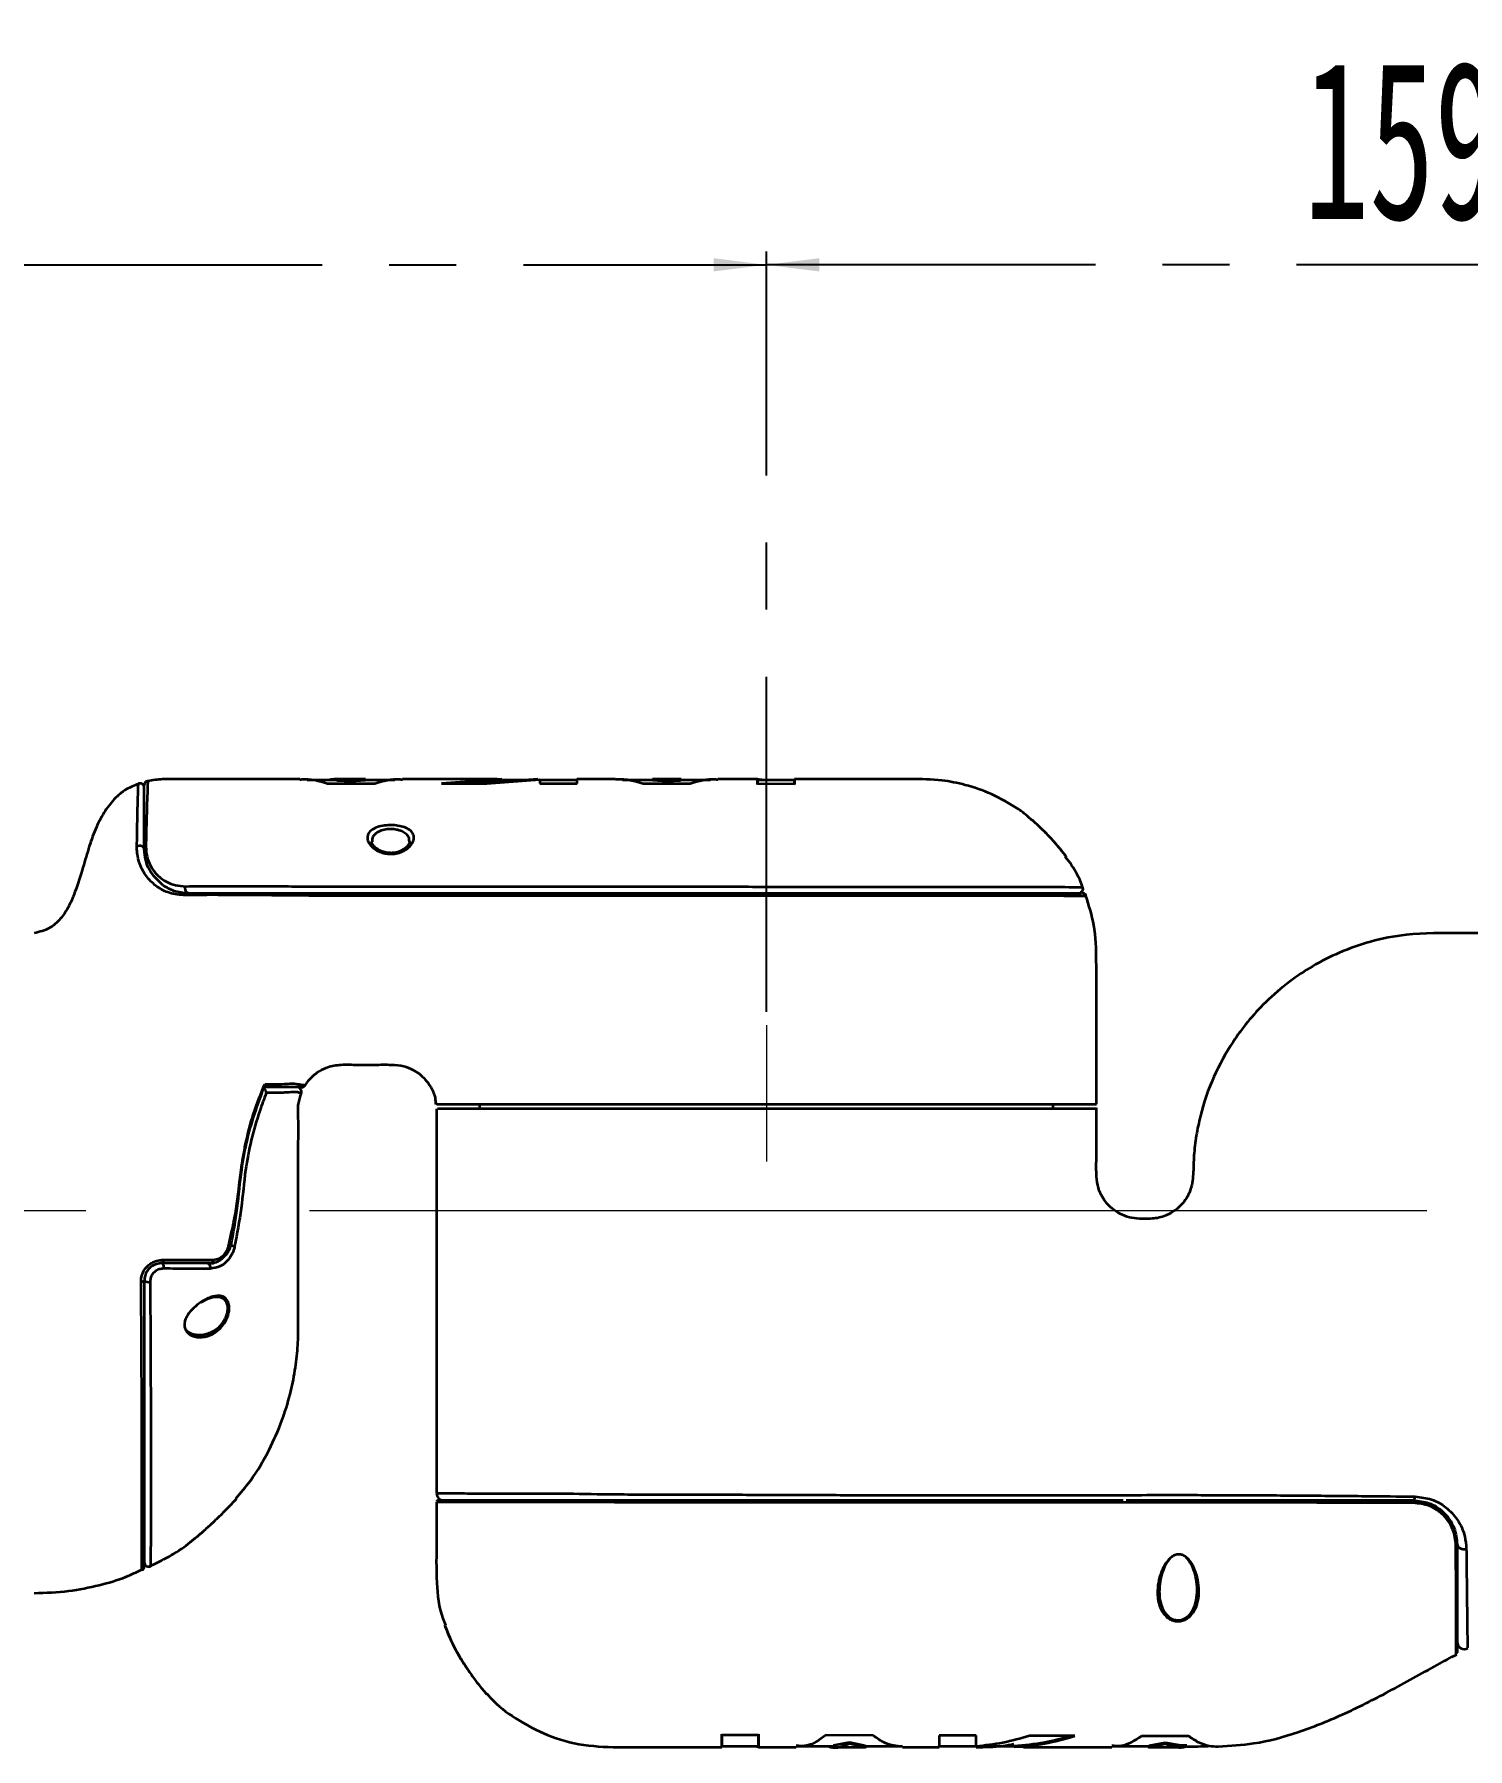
# Model space of a CAD drawing. Header units: millimetres. Extents: x 0 to 420, y -1 to 297.
# Drawn here: x 258.3 to 312.6, y 143.3 to 208.3 of the extents above; entities that cross this region are included whole.
import ezdxf

# ---------------------------------------------------------------- set-up
doc = ezdxf.new("R2010")
doc.units = ezdxf.units.MM
doc.linetypes.add('CENTERX2', pattern=[20.32, 12.7, -2.54, 2.54, -2.54])
doc.layers.add('中心线层', color=7, linetype='CENTERX2')
doc.styles.add('SLDTEXTSTYLE4', font='TXT', dxfattribs={"width": 0.363})
doc.styles.add('SLDTEXTSTYLE5', font='TXT', dxfattribs={"width": 0.605})
doc.dimstyles.new('SLDDIMSTYLE0', dxfattribs={"dimtxt": 6, "dimasz": 2, "dimexe": 0, "dimexo": 0.0625, "dimgap": 1.5, "dimtad": 2, "dimlfac": 3, "dimrnd": 1e-09, "dimzin": 12, "dimdsep": 46, "dimtxsty": 'SLDTEXTSTYLE4', "dimsah": 1, "dimcen": 0.09, "dimadec": 0, "dimazin": 3, "dimtfac": 1, "dimtofl": 0, "dimtmove": 0, "dimatfit": 3, "dimfxl": 0, "dimfrac": 2, "dimtolj": 1, "dimtzin": 12, "dimarcsym": 0})

# ---------------------------------------------------------------- blocks, each defined once
blk = doc.blocks.new('_D_2')
at = {"layer": '中心线层'}
for p, q in [((215.905, 171.404), (215.905, 200.056)), ((286.072, 171.254), (286.072, 200.056)), ((215.905, 199.556), (286.072, 199.556))]:
    blk.add_line(p, q, dxfattribs=at)
for points in [[(215.905, 199.556), (217.905, 199.306), (217.905, 199.806)], [(286.072, 199.556), (284.072, 199.806), (284.072, 199.306)]]:
    blk.add_solid(points, dxfattribs=at)
at = {"layer": '中心线层', "insert": (244.801, 207.29), "char_height": 6, "attachment_point": 1, "style": 'SLDTEXTSTYLE5'}
blk.add_mtext('210.5', dxfattribs=at)
blk = doc.blocks.new('_D_3')
at = {"layer": '中心线层'}
for p, q in [((286.072, 171.254), (286.072, 200.056)), ((339.172, 172.404), (339.172, 200.056)), ((339.172, 199.556), (286.072, 199.556))]:
    blk.add_line(p, q, dxfattribs=at)
for points in [[(286.072, 199.556), (288.072, 199.306), (288.072, 199.806)], [(339.172, 199.556), (337.172, 199.806), (337.172, 199.306)]]:
    blk.add_solid(points, dxfattribs=at)
at = {"layer": '中心线层', "insert": (306.434, 207.29), "char_height": 6, "attachment_point": 1, "style": 'SLDTEXTSTYLE5'}
blk.add_mtext('159.3', dxfattribs=at)
blk = doc.blocks.new('_D_4')
at = {"layer": '中心线层'}
for p, q in [((83.572, 184.565), (83.572, 236.056)), ((339.172, 172.404), (339.172, 236.056)), ((83.572, 235.556), (339.172, 235.556))]:
    blk.add_line(p, q, dxfattribs=at)
for points in [[(83.572, 235.556), (85.572, 235.306), (85.572, 235.806)], [(339.172, 235.556), (337.172, 235.806), (337.172, 235.306)]]:
    blk.add_solid(points, dxfattribs=at)
at = {"layer": '中心线层', "insert": (205.184, 243.29), "char_height": 6, "attachment_point": 1, "style": 'SLDTEXTSTYLE5'}
blk.add_mtext('766.8', dxfattribs=at)
blk = doc.blocks.new('_D_5')
at = {"layer": '中心线层'}
for p, q in [((145.905, 166.571), (145.905, 220.056)), ((145.905, 219.556), (339.172, 219.556)), ((339.172, 172.404), (339.172, 220.056))]:
    blk.add_line(p, q, dxfattribs=at)
for points in [[(145.905, 219.556), (147.905, 219.306), (147.905, 219.806)], [(339.172, 219.556), (337.172, 219.806), (337.172, 219.306)]]:
    blk.add_solid(points, dxfattribs=at)
at = {"layer": '中心线层', "insert": (236.351, 227.29), "char_height": 6, "attachment_point": 1, "style": 'SLDTEXTSTYLE5'}
blk.add_mtext('579.8', dxfattribs=at)

msp = doc.modelspace()

# ---------------------------------------------------------------- linework, layer by layer
at = {"color": 7, "linetype": 'Continuous', "lineweight": 35}
for p, q in [((269.4511, 179.9103), (271.2344, 179.9105)), ((270.88, 180.0708), (269.7947, 180.0708)), ((269.803, 180.0165), (270.3369, 179.9942)), ((270.88, 180.0619), (270.3369, 180.0276)), ((270.3369, 179.9942), (270.8713, 180.028)), ((270.3369, 179.9942), (270.3369, 180.0276)), ((272.0009, 180.0375), (270.8713, 180.0375)), ((271.4124, 180.0302), (270.9371, 180.0302)), ((270.992, 180.0375), (270.992, 180.069)), ((275.8708, 180.0708), (272.2818, 180.0708)), ((276.0546, 180.07), (273.7596, 179.9127)), ((273.7596, 179.9127), (275.4764, 179.9127)), ((274.248, 179.9127), (276.0546, 180.0366)), ((275.4764, 179.9127), (277.4936, 180.0654)), ((275.8708, 180.0609), (276.0546, 180.07)), ((276.0546, 180.0366), (276.0546, 180.07)), ((277.1253, 180.0375), (276.0546, 180.0375)), ((277.416, 180.0662), (276.9078, 180.0375)), ((277.4936, 180.0654), (277.4936, 179.9108)), ((278.897, 180.0375), (277.4936, 180.0375)), ((277.4936, 179.9108), (278.897, 179.9103)), ((280.3505, 180.0711), (278.897, 180.0709)), ((281.7675, 180.0379), (280.6229, 180.0378)), ((281.6953, 180.0297), (281.2201, 180.0298)), ((281.398, 179.9085), (283.1815, 179.9071)), ((281.6405, 180.0379), (281.6405, 180.0694)), ((282.2957, 180.027), (281.7524, 180.0622)), ((281.7675, 180.0278), (282.2957, 179.9936)), ((282.8381, 180.0576), (282.2957, 180.027)), ((282.2957, 179.9936), (282.2957, 180.027)), ((282.2957, 179.9936), (282.8229, 180.0237)), ((283.9584, 180.0382), (282.8229, 180.0381)), ((285.7389, 180.0717), (284.237, 180.0716)), ((287.1305, 180.0382), (285.7079, 180.0383)), ((285.7389, 180.0524), (285.7384, 179.9034)), ((285.7384, 179.8699), (285.7389, 180.0167)), ((285.7384, 179.9034), (287.1314, 179.9014)), ((285.7389, 180.0362), (285.7389, 180.0695)), ((285.7421, 180.0286), (285.7421, 180.062)), ((287.1303, 180.0335), (287.1303, 180.0669)), ((275.205, 167.7542), (275.205, 167.5875)), ((296.9383, 167.5875), (296.9383, 167.7542)), ((265.7903, 162.4042), (265.9281, 162.375)), ((312.1919, 151.0454), (312.1934, 150.5065)), ((274.7451, 146.3615), (274.7966, 146.2838)), ((275.4647, 145.4194), (275.474, 145.4085)), ((285.7716, 143.8544), (284.3786, 143.8546)), ((290.112, 143.849), (288.3286, 143.8511)), ((289.2144, 143.574), (288.6159, 143.4597)), ((289.8136, 143.4497), (289.2144, 143.574)), ((289.2144, 143.574), (289.2144, 143.5403)), ((289.2144, 143.5403), (289.8695, 143.4048)), ((294.0165, 143.8401), (292.6131, 143.8432)), ((297.7505, 143.8253), (296.0336, 143.8305)), ((302.059, 143.8209), (300.2757, 143.8231)), ((300.518, 143.4047), (301.1732, 143.5306)), ((301.1732, 143.5642), (300.575, 143.449)), ((301.7705, 143.4618), (301.1732, 143.5642)), ((301.1732, 143.5642), (301.1732, 143.5306)), ((284.3797, 143.4369), (285.7975, 143.4372)), ((284.3798, 143.4405), (284.3798, 143.4071)), ((285.7679, 143.4485), (285.7679, 143.4151)), ((285.7711, 143.4379), (285.7711, 143.4046)), ((287.2157, 143.4375), (288.616, 143.4376)), ((289.8136, 143.4377), (291.2157, 143.4377)), ((289.8695, 143.4381), (289.8695, 143.4048)), ((291.2285, 143.4042), (292.6131, 143.4042)), ((292.6131, 143.4377), (294.0165, 143.4377)), ((295.4554, 143.4454), (295.4554, 143.412)), ((295.8054, 143.421), (295.4554, 143.412)), ((295.8054, 143.4042), (299.1572, 143.4042)), ((299.1724, 143.4376), (300.575, 143.4376)), ((300.518, 143.438), (300.518, 143.4047)), ((301.5034, 143.4722), (302.0023, 143.472))]:
    msp.add_line(p, q, dxfattribs=at)
at = {"color": 8, "linetype": 'Continuous', "lineweight": 35}
msp.add_line((265.7018, 162.4042), (265.7903, 162.4042), dxfattribs=at)
at = {"color": 7, "linetype": 'Continuous', "lineweight": 35, "flags": 128}
for points in [[(282.8381, 180.0714), (282.4236, 180.0714), (281.7524, 180.0713)], [(262.505, 177.4208), (262.4981, 177.4563), (262.478, 177.4888), (262.4462, 177.5157), (262.4055, 177.5347), (262.3592, 177.5442), (262.3112, 177.5435), (262.2655, 177.5327), (262.2258, 177.5125)], [(264.1717, 175.7542), (264.1419, 175.7602), (264.1143, 175.7777), (264.0908, 175.8055), (264.0731, 175.8417), (264.0625, 175.8835), (264.0598, 175.928), (264.0651, 175.972), (264.0781, 176.0123)], [(273.5716, 167.5875), (273.5716, 167.5113), (273.5718, 164.3417), (273.5721, 161.5118), (273.5724, 159.0216), (273.5729, 156.8711), (273.5734, 155.0603), (273.5738, 153.5892), (273.574, 153.0206)], [(263.23, 161.8665), (263.2269, 161.8399), (263.2223, 161.8151), (263.2162, 161.7928), (263.2089, 161.7737), (263.2006, 161.7582), (263.1914, 161.7468), (263.1817, 161.7399), (263.1717, 161.7375)], [(263.1717, 161.7375), (263.186, 161.7332), (263.1996, 161.7206), (263.2118, 161.7004), (263.2219, 161.6735), (263.2294, 161.6413), (263.234, 161.6055), (263.2354, 161.5679), (263.2335, 161.5305)], [(264.8856, 161.7375), (264.9124, 161.7332), (264.9378, 161.7204), (264.9604, 161.6999), (264.9792, 161.6727), (264.9932, 161.6402), (265.0015, 161.6041), (265.0039, 161.5663), (265.0001, 161.5287)], [(310.6391, 152.8954), (310.6337, 152.8649), (310.6271, 152.8372), (310.6195, 152.8128), (310.611, 152.7922), (310.6018, 152.7758), (310.5921, 152.7639), (310.582, 152.7566), (310.5717, 152.7542)], [(312.2383, 151.0875), (312.2457, 151.0449), (312.2672, 151.0045), (312.3018, 150.9688), (312.3475, 150.9395), (312.4019, 150.9184), (312.4619, 150.9065), (312.5243, 150.9046), (312.5857, 150.9127)], [(285.7711, 143.4038), (287.0462, 143.4041), (287.2049, 143.4041)], [(294.0553, 143.4377), (295.0913, 143.4376), (295.4554, 143.4376)]]:
    msp.add_lwpolyline(points, dxfattribs=at)
at = {"color": 7, "linetype": 'Continuous', "lineweight": 35}
for centre, radius, start, end in [((262.3384, 179.7485), 0.1667, 359.980018, 110.572036), ((262.6717, 179.8401), 0.1667, 104.301461, 180.054398), ((262.6222, 177.415), 0.1173, 118.246368, 177.158396), ((264.1837, 175.6401), 0.1147, 95.991588, 163.774318), ((297.9, 175.9208), 0.1667, 269.998544, 23.320004), ((298.029, 175.5875), 0.1667, 24.902334, 90.00232), ((268.2917, 168.2375), 0.1667, 339.170225, 89.98782), ((268.4597, 168.5708), 0.1667, 269.993906, 323.733638), ((264.9852, 161.8726), 0.1363, 277.818946, 356.423867), ((262.4038, 161.1854), 0.1529, 261.642154, 311.495621), ((262.6581, 161.29), 0.2673, 235.067447, 284.207487), ((273.8408, 153.0208), 0.2667, 181.773876, 270.059594), ((273.6411, 152.6875), 0.0667, 82.77684, 176.589726), ((310.4888, 152.6886), 0.1057, 341.717884, 38.350328), ((312.1883, 151.0961), 0.0508, 274.066777, 350.292974), ((262.3384, 150.253), 0.1667, 301.334794, 0.000016), ((262.6717, 150.4095), 0.1667, 179.959248, 303.161885), ((312.505, 147.3823), 0.2667, 179.999974, 302.171568)]:
    msp.add_arc(centre, radius, start, end, dxfattribs=at)
at = {"color": 8, "linetype": 'Continuous', "lineweight": 35}
for points, knots in [([(262.2258, 177.5125), (262.2309, 177.8488), (262.2412, 178.5313), (262.2625, 179.2738), (262.2782, 179.7469), (262.2841, 179.9419), (262.2827, 179.8969), (262.2826, 179.8927)], [0, 0, 0, 0, 0.2401312, 0.4873049, 0.7266503, 0.9744584, 1, 1, 1, 1]), ([(262.637, 179.966), (262.6373, 179.9732), (262.6381, 179.9954), (262.6276, 179.7069), (262.6073, 179.1676), (262.5897, 178.596), (262.576, 178.0346), (262.5706, 177.7359), (262.5667, 177.5184)], [0, 0, 0, 0, 0.1161726, 0.3574976, 0.5770722, 0.8021451, 0.8559406, 1, 1, 1, 1]), ([(272.546, 177.7076), (272.5462, 177.7503), (272.5465, 177.8465), (272.4597, 177.9743), (272.3142, 178.0818), (272.122, 178.1525), (271.9125, 178.1823), (271.6899, 178.1759), (271.462, 178.1272), (271.2565, 178.0166), (271.1329, 177.8684), (271.1333, 177.7534), (271.1334, 177.704)], [0, 0, 0, 0, 0.0866916, 0.1954946, 0.2929779, 0.3849231, 0.4758998, 0.5498954, 0.6500635, 0.766235, 0.8996691, 1, 1, 1, 1]), ([(264.0781, 176.0123), (264.4673, 176.0166), (265.247, 176.0253), (266.4051, 176.0192), (267.4585, 176.0151), (268.4726, 176.0101), (269.5107, 176.0057), (272.892, 176.0066), (276.7722, 176.0046), (281.1473, 176.0077), (283.6636, 176.0086), (286.1806, 175.9958), (288.6615, 175.9879), (290.7775, 175.9922), (292.5138, 175.9921), (293.8943, 175.9921), (295.2536, 175.9911), (296.4818, 175.9894), (297.4082, 175.9873), (297.9533, 175.9857), (298.0184, 175.9855), (298.0507, 175.9854)], [0, 0, 0, 0, 0.0360928, 0.0723073, 0.0979985, 0.1235541, 0.1485336, 0.1735732, 0.3701403, 0.4313365, 0.4925237, 0.553591, 0.6148582, 0.6761089, 0.7173541, 0.7587523, 0.7999451, 0.8535048, 0.9070405, 0.9539311, 1, 1, 1, 1]), ([(298.1576, 175.6433), (298.1491, 175.6434), (298.1302, 175.6434), (297.7173, 175.6449), (297.0176, 175.647), (296.0201, 175.6492), (294.7665, 175.651), (293.2676, 175.6518), (291.7645, 175.6514), (290.3573, 175.6503), (288.6705, 175.6486), (286.5956, 175.6454), (284.1493, 175.6548), (281.0633, 175.6598), (277.2175, 175.6522), (273.3788, 175.6543), (270.665, 175.6535), (269.0591, 175.6533), (267.9988, 175.6661), (267.1994, 175.6725), (266.4356, 175.6784), (265.6343, 175.6831), (264.7522, 175.6859), (264.3002, 175.6767), (264.0736, 175.6722)], [0, 0, 0, 0, 0.0369383, 0.0813897, 0.1271017, 0.1721212, 0.2183434, 0.2653475, 0.3134692, 0.3454479, 0.3774326, 0.4431788, 0.4989653, 0.5548717, 0.6669729, 0.7778404, 0.8332526, 0.863667, 0.8944311, 0.9098527, 0.9253338, 0.9570498, 0.9784588, 1, 1, 1, 1]), ([(267.0675, 168.5167), (267.1695, 168.5174), (267.4697, 168.5194), (267.8269, 168.525), (268.1909, 168.5511), (268.3859, 168.5079), (268.5915, 168.4841), (268.5812, 168.4848), (268.5767, 168.4851)], [0, 0, 0, 0, 0.0630871, 0.1855378, 0.3102079, 0.5593721, 0.8093822, 1, 1, 1, 1]), ([(268.4445, 168.179), (268.4454, 168.1788), (268.4493, 168.1779), (268.3831, 168.1908), (268.2551, 168.2282), (267.9279, 168.197), (267.5188, 168.1894), (267.1883, 168.1865), (267.1231, 168.186)], [0, 0, 0, 0, 0.07209175, 0.33590413, 0.60021473, 0.77618052, 0.95586279, 1, 1, 1, 1]), ([(262.4064, 150.1399), (262.4064, 150.1332), (262.4063, 150.1133), (262.4071, 150.4293), (262.4084, 151.0564), (262.4101, 151.9814), (262.4115, 153.1737), (262.4118, 154.4302), (262.4107, 155.6452), (262.4076, 157.1281), (262.402, 158.4892), (262.3923, 159.9369), (262.3861, 160.5727), (262.3815, 161.0341)], [0, 0, 0, 0, 0.0555017, 0.1643031, 0.2692584, 0.3771405, 0.4844792, 0.5944392, 0.6669039, 0.7393829, 0.8883081, 0.9189506, 1, 1, 1, 1]), ([(262.7237, 161.0309), (262.7289, 160.424), (262.7394, 159.204), (262.747, 157.2756), (262.7501, 155.6338), (262.7507, 154.306), (262.7503, 153.2221), (262.7491, 152.1345), (262.7473, 151.177), (262.7459, 150.5437), (262.7453, 150.2515), (262.7454, 150.2873), (262.7454, 150.297)], [0, 0, 0, 0, 0.108829, 0.2188131, 0.3618698, 0.4355994, 0.5093123, 0.6195015, 0.732757, 0.8431158, 0.9570455, 1, 1, 1, 1]), ([(273.6202, 153.0206), (273.6125, 153.0206), (273.5915, 153.0207), (273.9326, 153.0197), (274.5807, 153.0181), (275.5494, 153.0164), (276.7973, 153.0135), (278.3097, 153.0175), (279.8441, 152.9858), (281.2402, 152.9768), (282.803, 152.9698), (284.8651, 152.9703), (287.4162, 152.9593), (290.8724, 152.9469), (294.5956, 152.9489), (298.5816, 152.952), (301.6114, 152.9574), (304.278, 152.9511), (306.5323, 152.9354), (308.6421, 152.9158), (310.0111, 152.9018), (310.6391, 152.8954)], [0, 0, 0, 0, 0.0251023, 0.0685572, 0.1132316, 0.1574488, 0.202843, 0.2491848, 0.2970946, 0.324609, 0.3521363, 0.4086284, 0.4672483, 0.525964, 0.643795, 0.7205894, 0.7973512, 0.8497803, 0.902524, 0.9552852, 1, 1, 1, 1]), ([(312.5857, 150.9127), (312.5889, 150.6227), (312.5955, 150.0426), (312.6045, 149.2652), (312.6128, 148.5743), (312.6206, 147.932), (312.6268, 147.4284), (312.6303, 147.151), (312.63, 147.1757), (312.6299, 147.1834)], [0, 0, 0, 0, 0.1338159, 0.2676091, 0.4066567, 0.5456654, 0.7277556, 0.9148072, 1, 1, 1, 1])]:
    msp.add_open_spline(points, degree=3, knots=knots, dxfattribs=at)
at = {"color": 7, "linetype": 'Continuous', "lineweight": 35}
for points, knots in [([(268.3957, 180.0708), (268.3079, 180.0708), (267.9986, 180.0708), (266.9626, 180.0708), (265.8956, 180.071), (264.8898, 180.0712), (264.3918, 180.0726), (263.8155, 180.0661), (263.2068, 180.087), (262.822, 180.0283), (262.633, 179.9994)], [0, 0, 0, 0, 0.0456671, 0.1608759, 0.5389698, 0.6006944, 0.6841282, 0.7979725, 0.9007448, 1, 1, 1, 1]), ([(268.3957, 180.0594), (268.4214, 180.0632), (268.7734, 180.115), (269.1251, 180.0087), (269.4511, 179.9103)], [0, 0, 0, 0, 0.0732434, 1, 1, 1, 1]), ([(269.803, 180.0375), (269.7119, 180.0375), (269.3348, 180.0375), (268.9577, 180.0375), (268.6718, 180.0375)], [0, 0, 0, 0, 0.2417829, 1, 1, 1, 1]), ([(270.3369, 180.0276), (270.1236, 180.0584), (269.8376, 180.0997), (269.552, 180.0501), (269.4794, 180.0375)], [0, 0, 0, 0, 0.7457114, 1, 1, 1, 1]), ([(271.2344, 179.9105), (271.5546, 180.005), (271.9036, 180.108), (272.253, 180.0634), (272.2818, 180.0598)], [0, 0, 0, 0, 0.91769852, 1, 1, 1, 1]), ([(278.897, 179.9103), (278.897, 180.0052), (278.897, 180.1085), (278.897, 180.0636), (278.897, 180.0599)], [0, 0, 0, 0, 0.9191849, 1, 1, 1, 1]), ([(280.3505, 180.061), (280.3765, 180.0643), (280.726, 180.1093), (281.075, 180.005), (281.398, 179.9085)], [0, 0, 0, 0, 0.0744216, 1, 1, 1, 1]), ([(283.1815, 179.9071), (283.5041, 180.0043), (283.8558, 180.1102), (284.2079, 180.0639), (284.237, 180.06)], [0, 0, 0, 0, 0.9173497, 1, 1, 1, 1]), ([(285.9262, 180.0383), (285.869, 180.0443), (285.7765, 180.054), (285.7516, 180.0598), (285.7421, 180.062)], [0, 0, 0, 0, 0.6184239, 1, 1, 1, 1]), ([(295.6174, 178.9361), (295.2829, 179.139), (294.6486, 179.5239), (293.6563, 179.8587), (292.6326, 180.0634), (291.4522, 180.0724), (290.001, 180.0701), (288.5277, 180.0716), (287.5404, 180.0716), (287.1304, 180.0716)], [0, 0, 0, 0, 0.13436809, 0.25477433, 0.35845944, 0.49271697, 0.65992848, 0.85880486, 1, 1, 1, 1]), ([(287.1314, 179.9014), (287.1312, 179.9595), (287.1309, 180.0592), (287.1306, 180.0596), (287.1304, 180.0597)], [0, 0, 0, 0, 0.5823015, 1, 1, 1, 1]), ([(287.1305, 180.0258), (287.1306, 180.0256), (287.1309, 180.025), (287.1312, 179.9264), (287.1314, 179.8678)], [0, 0, 0, 0, 0.4059209, 1, 1, 1, 1]), ([(262.2821, 179.8938), (262.1278, 179.8334), (261.7858, 179.6995), (261.3402, 179.3123), (260.9451, 178.7919), (260.6317, 178.1519), (260.3798, 177.4149), (260.1378, 176.577), (259.906, 175.8234), (259.6281, 175.203), (259.338, 174.7627), (258.9125, 174.3811), (258.5378, 174.2874), (258.3384, 174.2375)], [0, 0, 0, 0, 0.0681784, 0.1511868, 0.2399083, 0.3375174, 0.4445458, 0.5619773, 0.6986107, 0.7704328, 0.8424665, 0.9161589, 1, 1, 1, 1]), ([(262.505, 177.4208), (262.505, 177.7074), (262.505, 178.3158), (262.505, 179.0202), (262.505, 179.5477), (262.505, 179.8258), (262.505, 179.8073), (262.505, 179.8012)], [0, 0, 0, 0, 0.1992531, 0.4229674, 0.6466903, 0.8849973, 1, 1, 1, 1]), ([(296.3841, 178.2985), (296.3615, 178.3195), (296.2337, 178.4379), (296.0224, 178.6213), (295.7947, 178.8046), (295.6615, 178.9068), (295.6053, 178.9487), (295.6174, 178.9396), (295.6188, 178.9386)], [0, 0, 0, 0, 0.0639103, 0.3613123, 0.5936968, 0.784768, 0.9760016, 1, 1, 1, 1]), ([(295.6273, 178.9325), (295.6253, 178.934), (295.6224, 178.9362), (295.6223, 178.9363), (295.6222, 178.9363)], [0, 0, 0, 0, 0.6794427, 1, 1, 1, 1]), ([(271.8386, 177.2377), (271.7695, 177.2417), (271.6216, 177.2502), (271.4072, 177.3199), (271.2048, 177.4342), (271.0365, 177.5967), (270.9405, 177.7945), (270.9629, 177.9973), (271.1205, 178.1665), (271.3768, 178.2777), (271.6558, 178.3268), (271.9293, 178.3331), (272.1867, 178.3032), (272.423, 178.2318), (272.6048, 178.1231), (272.7159, 177.9762), (272.7338, 177.7923), (272.636, 177.5845), (272.4326, 177.4011), (272.179, 177.2829), (271.9915, 177.2451), (271.8821, 177.2382), (271.8517, 177.2379), (271.8386, 177.2377)], [0, 0, 0, 0, 0.0340056, 0.0728749, 0.1168957, 0.1700573, 0.2330154, 0.3010566, 0.3663689, 0.4241002, 0.474484, 0.511877, 0.557758, 0.6037356, 0.6519116, 0.7050396, 0.7644467, 0.8300269, 0.8980773, 0.945711, 0.9849631, 0.9934908, 1, 1, 1, 1]), ([(297.4205, 177.148), (297.4222, 177.1458), (297.428, 177.138), (297.3891, 177.1901), (297.2896, 177.3201), (297.0732, 177.5867), (296.7595, 177.9373), (296.5027, 178.1845), (296.3841, 178.2985)], [0, 0, 0, 0, 0.0359234, 0.1290107, 0.2602249, 0.4605288, 0.750938, 1, 1, 1, 1]), ([(296.7328, 177.9561), (296.6798, 178.0112), (296.6145, 178.0791), (296.5457, 178.1438), (296.5327, 178.156)], [0, 0, 0, 0, 0.8112574, 1, 1, 1, 1]), ([(297.4213, 177.1473), (297.4213, 177.1473), (297.4212, 177.1475), (297.4133, 177.158), (297.3774, 177.2058), (297.2886, 177.3212), (297.1434, 177.5008), (296.954, 177.7214), (296.8046, 177.8799), (296.7328, 177.9561)], [0, 0, 0, 0, 0.008156, 0.0640557, 0.1869769, 0.3431696, 0.540798, 0.7793388, 1, 1, 1, 1]), ([(264.0736, 175.6722), (263.8599, 175.6916), (263.4427, 175.7296), (262.9818, 175.9827), (262.6084, 176.329), (262.3369, 176.7854), (262.2303, 177.2045), (262.2265, 177.4617), (262.2258, 177.5125)], [0, 0, 0, 0, 0.1947583, 0.3804535, 0.5663569, 0.7596264, 0.9524488, 1, 1, 1, 1]), ([(263.2236, 176.0501), (263.0285, 176.2278), (262.7408, 176.4897), (262.5395, 176.9936), (262.5166, 177.2772), (262.505, 177.4208)], [0, 0, 0, 0, 0.5097091, 0.751579, 1, 1, 1, 1]), ([(262.5667, 177.5184), (262.5746, 177.3894), (262.5907, 177.1277), (262.7384, 176.7624), (262.9824, 176.4268), (263.3112, 176.1875), (263.6721, 176.0389), (263.9413, 176.0213), (264.0781, 176.0123)], [0, 0, 0, 0, 0.1520275, 0.3084051, 0.505821, 0.7093211, 0.8523041, 1, 1, 1, 1]), ([(271.872, 177.2749), (271.8333, 177.275), (271.7281, 177.2752), (271.5555, 177.3112), (271.3713, 177.3913), (271.2202, 177.506), (271.1319, 177.6294), (271.1283, 177.6822), (271.1267, 177.7064)], [0, 0, 0, 0, 0.0843791, 0.2292791, 0.3917614, 0.5920917, 0.8131517, 1, 1, 1, 1]), ([(272.548, 177.708), (272.5493, 177.694), (272.553, 177.6537), (272.4912, 177.5454), (272.3507, 177.4186), (272.1601, 177.3228), (271.9892, 177.2821), (271.8957, 177.2763), (271.872, 177.2749)], [0, 0, 0, 0, 0.1251667, 0.3613305, 0.5855724, 0.7846336, 0.9455581, 1, 1, 1, 1]), ([(298.048, 175.9842), (298.0379, 176.0129), (297.9348, 176.306), (297.7332, 176.706), (297.4759, 177.0262), (297.3942, 177.1278)], [0, 0, 0, 0, 0.0690848, 0.7045279, 1, 1, 1, 1]), ([(263.2236, 176.0501), (263.3493, 175.9725), (263.61, 175.8117), (263.9801, 175.7738), (264.1717, 175.7542)], [0, 0, 0, 0, 0.4821671, 1, 1, 1, 1]), ([(264.1717, 175.7542), (264.3947, 175.7542), (264.8412, 175.7542), (265.7014, 175.7542), (266.6511, 175.7542), (267.8171, 175.7542), (269.0741, 175.7542), (270.6677, 175.7542), (273.3782, 175.7542), (276.6988, 175.7542), (280.2832, 175.7542), (283.3637, 175.7542), (286.0054, 175.7542), (288.1749, 175.7542), (289.8719, 175.7542), (291.5531, 175.7542), (293.1695, 175.7542), (294.647, 175.7542), (295.8876, 175.7542), (296.8713, 175.7542), (297.563, 175.7542), (297.9739, 175.7542), (297.9931, 175.7542), (298.0018, 175.7542)], [0, 0, 0, 0, 0.0213, 0.0426586, 0.0738497, 0.1047347, 0.1350282, 0.1654955, 0.2213855, 0.3331669, 0.4083434, 0.4835003, 0.5584263, 0.6016088, 0.6448931, 0.688016, 0.7354271, 0.7828116, 0.8282167, 0.8736087, 0.9184406, 0.9632671, 1, 1, 1, 1]), ([(298.5722, 167.7542), (298.5719, 168.5775), (298.5711, 170.3892), (298.5858, 172.6448), (298.5443, 174.4815), (298.2908, 175.2813), (298.1745, 175.648)], [0, 0, 0, 0, 0.3110308, 0.6843994, 0.8552709, 1, 1, 1, 1]), ([(326.005, 174.2375), (324.9196, 174.2375), (322.8552, 174.2374), (319.8961, 174.2378), (317.1977, 174.2365), (314.7176, 174.2408), (312.4458, 174.2277), (310.5284, 174.2589), (308.9821, 173.9519), (307.7931, 173.5331), (306.7753, 173.0144), (305.8393, 172.389), (305.0129, 171.6805), (304.3041, 170.9025), (303.618, 169.9719), (302.975, 168.7956), (302.5524, 167.576), (302.3495, 166.5678), (302.253, 165.8252), (302.2522, 165.1207), (302.1669, 164.4614), (301.8733, 164.0145), (301.5448, 163.7178), (301.1754, 163.505), (300.7681, 163.414), (300.4308, 163.4228), (300.1448, 163.4157), (299.8258, 163.4574), (299.4702, 163.59), (299.1601, 163.7978), (298.9162, 164.0501), (298.7497, 164.3193), (298.6171, 164.6363), (298.56, 165.0989), (298.5765, 165.7534), (298.57, 166.6209), (298.5711, 167.2661), (298.5717, 167.6243)], [0, 0, 0, 0, 0.0878374, 0.1670697, 0.2394686, 0.3062356, 0.3677155, 0.4235251, 0.460802, 0.4946041, 0.5252709, 0.5529913, 0.5855348, 0.6131006, 0.6379873, 0.6789633, 0.7210931, 0.7418387, 0.7621612, 0.7814962, 0.7990293, 0.8149599, 0.8234423, 0.8347665, 0.8490782, 0.8564976, 0.8620507, 0.8722254, 0.8823137, 0.8924894, 0.9021858, 0.9104705, 0.9179799, 0.9298216, 0.9477842, 0.9710089, 1, 1, 1, 1]), ([(268.5962, 168.4716), (268.6285, 168.5209), (268.6984, 168.6275), (268.8504, 168.7949), (269.078, 168.9856), (269.4262, 169.1743), (269.9191, 169.2764), (270.5369, 169.2471), (271.1974, 169.2521), (271.8155, 169.2647), (272.3106, 169.2269), (272.7552, 169.0465), (273.1103, 168.7728), (273.3774, 168.3965), (273.5268, 168.0656), (273.5406, 167.8343), (273.5458, 167.7477)], [0, 0, 0, 0, 0.0292854, 0.0633755, 0.112081, 0.176528, 0.2583821, 0.3588236, 0.483535, 0.587042, 0.6671714, 0.7280209, 0.8235441, 0.8852211, 0.9570462, 1, 1, 1, 1]), ([(265.6952, 162.3717), (265.8033, 162.8463), (266.0201, 163.7984), (266.1365, 165.1081), (266.3423, 166.3119), (266.6234, 167.4096), (266.9189, 168.1464), (267.0675, 168.5167)], [0, 0, 0, 0, 0.2309225, 0.4632618, 0.6233326, 0.8106799, 1, 1, 1, 1]), ([(265.7903, 162.4042), (265.8771, 162.8806), (266.0511, 163.8349), (266.1583, 165.1893), (266.3923, 166.4333), (266.6933, 167.4549), (266.9271, 168.0893), (267.0258, 168.3571)], [0, 0, 0, 0, 0.2380535, 0.4768971, 0.6674419, 0.8595753, 1, 1, 1, 1]), ([(268.4336, 168.4042), (268.4381, 168.4042), (268.4486, 168.4042), (268.2306, 168.4042), (268.0271, 168.4042), (267.6764, 168.4042), (267.3425, 168.4042), (267.0828, 168.4042), (267.0025, 168.4042), (266.9935, 168.4042)], [0, 0, 0, 0, 0.191476, 0.44580779, 0.70076294, 0.8243023, 0.94972993, 0.99434567, 1, 1, 1, 1]), ([(267.0258, 168.3571), (267.0407, 168.3426), (267.0736, 168.3102), (267.1064, 168.2523), (267.1195, 168.2106), (267.1227, 168.1891), (267.123, 168.1863), (267.1231, 168.186)], [0, 0, 0, 0, 0.2744717, 0.6090014, 0.948836, 0.9933074, 1, 1, 1, 1]), ([(267.1231, 168.186), (267.0389, 167.9588), (266.8219, 167.373), (266.5379, 166.401), (266.3065, 165.1654), (266.1995, 163.809), (266.0186, 162.853), (265.9281, 162.375)], [0, 0, 0, 0, 0.1221563, 0.3149628, 0.5097178, 0.7548795, 1, 1, 1, 1]), ([(265.973, 152.8269), (266.1619, 153.0449), (266.6509, 153.6091), (267.2289, 154.6102), (267.7213, 155.7156), (268.0343, 156.728), (268.2237, 157.6526), (268.3244, 158.5145), (268.3424, 159.3281), (268.3354, 160.085), (268.3365, 160.8629), (268.3371, 161.7858), (268.3383, 162.979), (268.341, 164.4862), (268.3279, 165.9423), (268.3546, 167.0682), (268.3108, 167.7387), (268.4163, 168.0424), (268.4621, 168.174)], [0, 0, 0, 0, 0.05423647, 0.1403934, 0.21626545, 0.28185781, 0.33944843, 0.39378858, 0.44499721, 0.49255212, 0.53633403, 0.59146001, 0.66633507, 0.76098436, 0.87539228, 0.94000642, 0.97399419, 1, 1, 1, 1]), ([(273.6073, 167.7542), (273.596, 167.7542), (273.5543, 167.7542), (273.8734, 167.7542), (274.5151, 167.7542), (275.4798, 167.7542), (276.7636, 167.7542), (278.3255, 167.7542), (280.1182, 167.7542), (282.051, 167.7542), (284.1135, 167.7542), (286.2089, 167.7542), (288.3187, 167.7542), (290.3478, 167.7542), (292.276, 167.7542), (294.0138, 167.7542), (295.5413, 167.7542), (296.787, 167.7542), (297.7395, 167.7542), (298.2738, 167.7542), (298.5317, 167.7542), (298.5585, 167.7542), (298.5719, 167.7542)], [0, 0, 0, 0, 0.0202606, 0.075506, 0.126806, 0.1794383, 0.2334164, 0.2890157, 0.3420793, 0.3966963, 0.4495102, 0.5038578, 0.5566301, 0.6109243, 0.663859, 0.7183276, 0.7712807, 0.82577, 0.8787015, 0.9331676, 0.9663996, 1, 1, 1, 1]), ([(298.5717, 167.5875), (298.5381, 167.5875), (298.47, 167.5875), (297.9251, 167.5875), (297.0606, 167.5875), (295.889, 167.5875), (294.4259, 167.5875), (292.7406, 167.5875), (290.8491, 167.5875), (288.8407, 167.5875), (286.7358, 167.5875), (284.6316, 167.5875), (282.5492, 167.5875), (280.5846, 167.5875), (278.7584, 167.5875), (277.1546, 167.5875), (275.7914, 167.5875), (274.727, 167.5875), (273.9913, 167.5875), (273.6029, 167.5875), (273.6094, 167.5875), (273.6118, 167.5875)], [0, 0, 0, 0, 0.0529725, 0.1074813, 0.1604122, 0.2148738, 0.2678386, 0.322341, 0.3752798, 0.429758, 0.4826504, 0.5370762, 0.5899792, 0.6444149, 0.6973341, 0.7517871, 0.8047269, 0.8592032, 0.9121314, 0.9665949, 1, 1, 1, 1]), ([(265.9281, 162.375), (265.9219, 162.349), (265.8951, 162.2364), (265.8107, 162.0305), (265.6344, 161.7864), (265.3587, 161.5766), (265.1302, 161.5461), (265.0001, 161.5287)], [0, 0, 0, 0, 0.0487966, 0.2115279, 0.4098606, 0.663905, 1, 1, 1, 1]), ([(265.0085, 161.7411), (265.0216, 161.7402), (265.1171, 161.7336), (265.2891, 161.7911), (265.4945, 161.9319), (265.64, 162.1295), (265.7168, 162.3011), (265.7288, 162.3956), (265.7313, 162.415)], [0, 0, 0, 0, 0.0413346, 0.3003337, 0.5426833, 0.7618839, 0.9511022, 1, 1, 1, 1]), ([(265.1213, 161.8641), (265.197, 161.8747), (265.334, 161.8939), (265.506, 162.0218), (265.6202, 162.1721), (265.6743, 162.2943), (265.6918, 162.3591), (265.6952, 162.3717)], [0, 0, 0, 0, 0.3284186, 0.5946197, 0.7973602, 0.9605599, 1, 1, 1, 1]), ([(265.5254, 161.9932), (265.5656, 162.0261), (265.6447, 162.091), (265.7344, 162.2387), (265.7716, 162.349), (265.7903, 162.4042)], [0, 0, 0, 0, 0.3400716, 0.6699692, 1, 1, 1, 1]), ([(262.3815, 161.0341), (262.3875, 161.1152), (262.3998, 161.2825), (262.5175, 161.5212), (262.7092, 161.7172), (262.9608, 161.8459), (263.14, 161.8596), (263.23, 161.8665)], [0, 0, 0, 0, 0.1840724, 0.3801013, 0.5791297, 0.7884923, 1, 1, 1, 1]), ([(263.1717, 161.7375), (263.102, 161.7314), (262.9637, 161.7193), (262.7661, 161.6146), (262.6152, 161.4574), (262.5213, 161.2674), (262.5104, 161.135), (262.505, 161.0708)], [0, 0, 0, 0, 0.2114165, 0.4197168, 0.6183263, 0.8147772, 1, 1, 1, 1]), ([(265.0038, 161.7375), (264.8455, 161.7375), (264.5036, 161.7375), (263.894, 161.7375), (263.4146, 161.7375), (263.1717, 161.7375)], [0, 0, 0, 0, 0.2984414, 0.6444935, 1, 1, 1, 1]), ([(263.23, 161.8665), (263.4746, 161.8646), (263.9705, 161.8607), (264.5038, 161.8609), (264.8812, 161.8625), (265.0414, 161.8635), (265.1213, 161.8641)], [0, 0, 0, 0, 0.3464526, 0.7025782, 0.8516613, 1, 1, 1, 1]), ([(262.505, 161.0708), (262.505, 160.4423), (262.505, 159.2625), (262.505, 157.6068), (262.505, 156.0977), (262.505, 154.6412), (262.505, 153.2914), (262.505, 152.1154), (262.505, 151.2009), (262.505, 150.5802), (262.505, 150.2685), (262.505, 150.2868), (262.505, 150.2931)], [0, 0, 0, 0, 0.1119028, 0.2100329, 0.3083938, 0.4063869, 0.5150147, 0.6235815, 0.729825, 0.8360448, 0.9430587, 1, 1, 1, 1]), ([(263.2335, 161.5305), (263.1786, 161.5262), (263.0694, 161.5175), (262.9169, 161.4377), (262.8026, 161.318), (262.7342, 161.176), (262.7271, 161.0782), (262.7237, 161.0309)], [0, 0, 0, 0, 0.2161014, 0.4306023, 0.6297716, 0.8208786, 1, 1, 1, 1]), ([(265.0001, 161.5287), (264.772, 161.5276), (264.3092, 161.5253), (263.687, 161.5271), (263.314, 161.5299), (263.2335, 161.5305)], [0, 0, 0, 0, 0.4324428, 0.8774235, 1, 1, 1, 1]), ([(265.6694, 159.732), (265.6496, 159.6806), (265.5937, 159.5356), (265.4339, 159.3027), (265.1607, 159.0652), (264.7988, 158.9221), (264.4541, 158.9266), (264.2102, 159.0353), (264.0811, 159.1696), (264.0213, 159.3202), (264.0201, 159.4774), (264.0602, 159.61), (264.1429, 159.7806), (264.3295, 160.0176), (264.6494, 160.2745), (265.0078, 160.4606), (265.3121, 160.5229), (265.5256, 160.4699), (265.6526, 160.3469), (265.718, 160.1787), (265.7284, 159.9817), (265.6997, 159.8262), (265.6741, 159.7466), (265.6694, 159.732)], [0, 0, 0, 0, 0.026826, 0.0755917, 0.1413055, 0.2277939, 0.3154891, 0.3681377, 0.4061582, 0.4343067, 0.4625809, 0.4877, 0.5020463, 0.5550212, 0.6329508, 0.7146442, 0.7888655, 0.843784, 0.8868761, 0.9229938, 0.9592208, 0.9924809, 1, 1, 1, 1]), ([(265.6181, 159.7487), (265.6228, 159.762), (265.6477, 159.8334), (265.6629, 159.9091), (265.6734, 160.032), (265.666, 160.1572), (265.6007, 160.3109), (265.4742, 160.4236), (265.2621, 160.4711), (264.9739, 160.4231), (264.753, 160.3059), (264.6436, 160.2478)], [0, 0, 0, 0, 0.0206513, 0.1103331, 0.1116166, 0.2104912, 0.3096637, 0.4292224, 0.5833195, 0.793604, 1, 1, 1, 1]), ([(264.0553, 159.244), (264.0882, 159.2061), (264.1734, 159.108), (264.4159, 159.0184), (264.7534, 159.0108), (265.1122, 159.1408), (265.3831, 159.3561), (265.5424, 159.5685), (265.5984, 159.7017), (265.6181, 159.7487)], [0, 0, 0, 0, 0.0826624, 0.2137556, 0.4340059, 0.6511531, 0.8147818, 0.9347202, 1, 1, 1, 1]), ([(264.3386, 151.2397), (264.3368, 151.2382), (264.331, 151.2334), (264.3778, 151.2717), (264.4916, 151.366), (264.7221, 151.5623), (264.9509, 151.7677), (265.2281, 152.0261), (265.4779, 152.2685), (265.7407, 152.5374), (265.8954, 152.7009), (265.9832, 152.7953), (265.9914, 152.8042), (265.9953, 152.8085)], [0, 0, 0, 0, 0.02380746, 0.07933288, 0.15578961, 0.26796045, 0.43100123, 0.46571021, 0.64311002, 0.76652341, 0.85920754, 0.93297574, 1, 1, 1, 1]), ([(265.9099, 152.7167), (265.929, 152.7371), (265.9777, 152.7891), (265.9947, 152.8077), (265.9957, 152.8088), (265.9959, 152.809)], [0, 0, 0, 0, 0.3640681, 0.9261367, 1, 1, 1, 1]), ([(273.5741, 152.6875), (273.5762, 152.1999), (273.5807, 151.1796), (273.5474, 149.709), (273.6722, 148.616), (273.8774, 148.107), (273.912, 148.0212)], [0, 0, 0, 0, 0.31078023, 0.65032088, 0.94109994, 1, 1, 1, 1]), ([(310.5891, 152.6554), (309.5613, 152.658), (307.5069, 152.6631), (304.7173, 152.6688), (302.1582, 152.6705), (299.9151, 152.6694), (296.265, 152.6679), (292.6399, 152.6677), (289.0449, 152.6694), (286.8864, 152.6718), (284.6688, 152.6734), (282.7962, 152.6737), (281.2796, 152.6752), (279.9621, 152.6772), (278.5087, 152.6822), (277.0777, 152.6869), (275.8407, 152.686), (274.8102, 152.6868), (274.046, 152.6871), (273.6218, 152.6875), (273.6151, 152.6875), (273.6126, 152.6875)], [0, 0, 0, 0, 0.0737418, 0.1473989, 0.1981822, 0.2492885, 0.300426, 0.4476473, 0.4968211, 0.5459834, 0.5950281, 0.6487027, 0.6760929, 0.703472, 0.7459502, 0.7898122, 0.832228, 0.875634, 0.9224943, 0.9708561, 1, 1, 1, 1]), ([(273.6817, 152.7542), (273.683, 152.7542), (273.6863, 152.7542), (274.1096, 152.7542), (274.8602, 152.7542), (275.8924, 152.7542), (277.1102, 152.7542), (278.5472, 152.7542), (280.092, 152.7542), (281.6621, 152.7542), (283.1896, 152.7542), (285.2882, 152.7542), (287.9631, 152.7542), (291.1971, 152.7542), (294.4332, 152.7542), (297.2318, 152.7542), (298.9481, 152.7542), (299.5861, 152.7542)], [0, 0, 0, 0, 0.0391552, 0.1030356, 0.1669308, 0.2245227, 0.2821274, 0.340022, 0.3978987, 0.4463846, 0.4950569, 0.543667, 0.6427827, 0.7421129, 0.8416917, 0.941147, 1, 1, 1, 1]), ([(299.7028, 152.7542), (299.7754, 152.7542), (300.2808, 152.7542), (301.2102, 152.7542), (302.4868, 152.7542), (303.7931, 152.7542), (305.117, 152.7542), (306.4788, 152.7542), (307.9035, 152.7542), (309.2648, 152.7542), (310.1787, 152.7542), (310.5717, 152.7542)], [0, 0, 0, 0, 0.01958, 0.13627, 0.2505729, 0.363758, 0.4894161, 0.61624, 0.7426589, 0.8893388, 1, 1, 1, 1]), ([(310.5717, 152.7542), (310.7786, 152.7307), (311.1988, 152.6829), (311.769, 152.3087), (312.1656, 151.7555), (312.2155, 151.2968), (312.2383, 151.0875)], [0, 0, 0, 0, 0.2085403, 0.4235348, 0.7370322, 1, 1, 1, 1]), ([(312.1919, 151.0454), (312.1695, 151.2471), (312.1205, 151.6887), (311.7402, 152.2216), (311.1932, 152.5846), (310.7879, 152.6321), (310.5891, 152.6554)], [0, 0, 0, 0, 0.2645006, 0.5791099, 0.7935141, 1, 1, 1, 1]), ([(310.6391, 152.8954), (310.8568, 152.8705), (311.293, 152.8204), (311.8457, 152.4928), (312.2896, 152.0125), (312.5413, 151.4575), (312.5727, 151.0718), (312.5857, 150.9127)], [0, 0, 0, 0, 0.1832739, 0.3672827, 0.5756184, 0.8249471, 1, 1, 1, 1]), ([(264.3342, 151.236), (264.3362, 151.2376), (264.3415, 151.242), (264.4016, 151.2915), (264.4655, 151.3438), (264.5117, 151.3834), (264.5124, 151.3841)], [0, 0, 0, 0, 0.2232454, 0.5812182, 0.9933183, 1, 1, 1, 1]), ([(264.5124, 151.3841), (264.5679, 151.4309), (264.6507, 151.5009), (264.7483, 151.5881), (264.7807, 151.617)], [0, 0, 0, 0, 0.669181, 1, 1, 1, 1]), ([(262.7557, 150.2791), (263.2851, 150.5388), (263.8455, 150.8137), (264.3079, 151.223), (264.3334, 151.2456)], [0, 0, 0, 0, 0.94478345, 1, 1, 1, 1]), ([(301.66, 150.7041), (301.6852, 150.7046), (301.7495, 150.7059), (301.8682, 150.6706), (302.031, 150.5615), (302.2466, 150.2836), (302.4459, 149.7537), (302.4873, 149.154), (302.3509, 148.6648), (302.1739, 148.3984), (301.982, 148.2488), (301.8245, 148.1882), (301.6719, 148.1661), (301.5156, 148.1798), (301.3268, 148.2567), (301.1288, 148.4224), (300.9377, 148.7533), (300.8499, 149.3103), (300.9484, 149.8725), (301.1523, 150.3101), (301.3059, 150.5205), (301.4705, 150.6491), (301.5807, 150.6952), (301.6462, 150.7026), (301.66, 150.7041)], [0, 0, 0, 0, 0.0103488, 0.0262963, 0.0503699, 0.092973, 0.1800729, 0.3088697, 0.3772099, 0.4277371, 0.4599272, 0.48549, 0.4980177, 0.523295, 0.5484699, 0.5841419, 0.6398145, 0.7320405, 0.8595949, 0.9055538, 0.9517116, 0.9729305, 0.9943235, 1, 1, 1, 1]), ([(312.2034, 146.9495), (312.2034, 146.9406), (312.2035, 146.902), (312.2028, 147.1434), (312.2014, 147.6439), (312.1992, 148.4041), (312.1964, 149.4118), (312.194, 150.2717), (312.1924, 150.8367), (312.1921, 150.9598), (312.1919, 151.0454)], [0, 0, 0, 0, 0.05504459, 0.23608247, 0.40239872, 0.57261243, 0.75870739, 0.94854445, 0.96419676, 1, 1, 1, 1]), ([(312.2383, 151.0875), (312.2383, 150.9654), (312.2383, 150.4013), (312.2383, 149.4688), (312.2383, 148.4686), (312.2383, 147.7044), (312.2383, 147.2085), (312.2383, 146.9638), (312.2383, 147.0017), (312.2383, 147.0115)], [0, 0, 0, 0, 0.05146754, 0.23766334, 0.42735482, 0.59362006, 0.76357906, 0.93866752, 1, 1, 1, 1]), ([(258.3384, 149.2375), (258.775, 149.2531), (259.6047, 149.2828), (260.7657, 149.5196), (261.6964, 149.7876), (262.2133, 150.0347), (262.4112, 150.1294)], [0, 0, 0, 0, 0.311293, 0.5915105, 0.8436364, 1, 1, 1, 1]), ([(301.3675, 150.563), (301.3096, 150.4893), (301.1883, 150.3351), (301.0139, 149.9012), (300.9198, 149.3482), (301.0001, 148.7944), (301.1737, 148.4647), (301.3546, 148.2989), (301.5275, 148.2216), (301.6713, 148.2078), (301.8111, 148.2298), (301.9557, 148.2908), (302.131, 148.4404), (302.2917, 148.7057), (302.4164, 149.1931), (302.3718, 149.7817), (302.2095, 150.3112), (302.031, 150.5249), (301.9767, 150.5899)], [0, 0, 0, 0, 0.0473592, 0.0992265, 0.2438706, 0.3479827, 0.410052, 0.4491423, 0.476266, 0.5032149, 0.5165855, 0.5440999, 0.5793178, 0.6355343, 0.7125052, 0.8585658, 0.9570063, 1, 1, 1, 1]), ([(273.894, 148.0095), (273.8926, 148.0134), (273.8899, 148.0211), (273.9008, 147.9904), (273.9347, 147.8973), (274.04, 147.6273), (274.284, 147.0873), (274.5728, 146.629), (274.7451, 146.3557)], [0, 0, 0, 0, 0.0411765, 0.0823053, 0.1461991, 0.270354, 0.5647097, 1, 1, 1, 1]), ([(273.93, 147.9115), (273.9232, 147.9298), (273.9128, 147.9575), (273.9076, 147.9718), (273.9059, 147.9767)], [0, 0, 0, 0, 0.6594936, 1, 1, 1, 1]), ([(273.9073, 147.9817), (273.9109, 147.9707), (273.9218, 147.9373), (273.9746, 147.7939), (274.0377, 147.6477), (274.0794, 147.5512)], [0, 0, 0, 0, 0.1436415, 0.4348686, 1, 1, 1, 1]), ([(274.0698, 147.5739), (274.0629, 147.5875), (274.0413, 147.6301), (274.0278, 147.6664), (274.0187, 147.6911)], [0, 0, 0, 0, 0.3181083, 1, 1, 1, 1]), ([(274.0794, 147.5512), (274.0851, 147.5374), (274.2038, 147.2529), (274.4346, 146.822), (274.6857, 146.4497), (274.7451, 146.3615)], [0, 0, 0, 0, 0.0373051, 0.7721081, 1, 1, 1, 1]), ([(303.1859, 143.4276), (303.64, 143.4539), (304.6642, 143.5132), (306.2492, 143.9523), (307.953, 144.6354), (309.7036, 145.5251), (311.1181, 146.3304), (311.9774, 146.7865), (312.2213, 146.916)], [0, 0, 0, 0, 0.1391732, 0.3138663, 0.500907, 0.7017139, 0.9153284, 1, 1, 1, 1]), ([(274.7451, 146.3557), (274.8473, 146.2097), (275.0244, 145.9569), (275.2518, 145.6718), (275.3908, 145.5053), (275.4609, 145.4237), (275.4832, 145.3978), (275.4691, 145.4142), (275.4665, 145.4172)], [0, 0, 0, 0, 0.3252511, 0.5634407, 0.7220418, 0.8466887, 0.9720914, 1, 1, 1, 1]), ([(275.3172, 145.5936), (275.3584, 145.5445), (275.4239, 145.4664), (275.4506, 145.4357), (275.4604, 145.4244)], [0, 0, 0, 0, 0.6294465, 1, 1, 1, 1]), ([(275.4862, 145.4296), (275.5694, 145.3349), (275.917, 144.9393), (276.6839, 144.3969), (277.8179, 143.8066), (279.161, 143.4246), (280.6641, 143.3982), (282.2118, 143.4048), (283.4568, 143.4031), (284.1825, 143.4034), (284.3797, 143.4035)], [0, 0, 0, 0, 0.0399746, 0.1670042, 0.2944937, 0.4454503, 0.604867, 0.7695831, 0.937406, 1, 1, 1, 1]), ([(284.3797, 143.4578), (284.3795, 143.4663), (284.3792, 143.4855), (284.3788, 143.7443), (284.3786, 143.8892)], [0, 0, 0, 0, 0.4405048, 1, 1, 1, 1]), ([(284.3786, 143.8546), (284.3788, 143.7152), (284.3792, 143.4334), (284.3796, 143.416), (284.3798, 143.4071)], [0, 0, 0, 0, 0.494467, 1, 1, 1, 1]), ([(285.7716, 143.889), (285.7715, 143.7535), (285.7714, 143.4946), (285.7712, 143.464), (285.7711, 143.4494)], [0, 0, 0, 0, 0.5232733, 1, 1, 1, 1]), ([(285.7711, 143.4046), (285.7712, 143.419), (285.7714, 143.4481), (285.7715, 143.718), (285.7716, 143.8544)], [0, 0, 0, 0, 0.4948557, 1, 1, 1, 1]), ([(288.3286, 143.8511), (288.0886, 143.681), (287.718, 143.4183), (287.3387, 143.4445), (287.2049, 143.4538)], [0, 0, 0, 0, 0.6473917, 1, 1, 1, 1]), ([(288.4039, 143.4376), (288.434, 143.4269), (288.7032, 143.3314), (288.9739, 143.442), (289.2144, 143.5403)], [0, 0, 0, 0, 0.1118283, 1, 1, 1, 1]), ([(291.2285, 143.4241), (291.0043, 143.4431), (290.6271, 143.475), (290.2606, 143.7411), (290.112, 143.849)], [0, 0, 0, 0, 0.5945704, 1, 1, 1, 1]), ([(292.6131, 143.8432), (292.6131, 143.6835), (292.6131, 143.4263), (292.6131, 143.4418), (292.6131, 143.4477)], [0, 0, 0, 0, 0.6208065, 1, 1, 1, 1]), ([(294.0165, 143.429), (294.0165, 143.466), (294.0165, 143.5406), (294.0165, 143.7399), (294.0165, 143.8401)], [0, 0, 0, 0, 0.4974119, 1, 1, 1, 1]), ([(296.0336, 143.8305), (295.7009, 143.7335), (295.0334, 143.5389), (294.3561, 143.4657), (294.0165, 143.429)], [0, 0, 0, 0, 0.4985298, 1, 1, 1, 1]), ([(297.6141, 143.8258), (297.2812, 143.7318), (296.5671, 143.5301), (295.8423, 143.4749), (295.4554, 143.4454)], [0, 0, 0, 0, 0.4662554, 1, 1, 1, 1]), ([(295.4554, 143.412), (295.8393, 143.442), (296.61, 143.502), (297.3694, 143.7173), (297.7505, 143.8253)], [0, 0, 0, 0, 0.4981337, 1, 1, 1, 1]), ([(300.2757, 143.8231), (300.0237, 143.6533), (299.654, 143.4044), (299.2772, 143.4433), (299.1572, 143.4557)], [0, 0, 0, 0, 0.6817693, 1, 1, 1, 1]), ([(301.1732, 143.5306), (301.4074, 143.441), (301.6765, 143.338), (301.9444, 143.4261), (301.9791, 143.4376)], [0, 0, 0, 0, 0.87037641, 1, 1, 1, 1]), ([(303.1871, 143.415), (303.0714, 143.4182), (302.8222, 143.4253), (302.4444, 143.5646), (302.1865, 143.7361), (302.059, 143.8209)], [0, 0, 0, 0, 0.3044928, 0.6561595, 1, 1, 1, 1]), ([(285.6865, 143.4372), (285.7009, 143.4342), (285.7504, 143.4237), (285.7607, 143.4187), (285.7679, 143.4151)], [0, 0, 0, 0, 0.2917311, 1, 1, 1, 1]), ([(288.6045, 143.4042), (288.6329, 143.4042), (289.0399, 143.4043), (289.4468, 143.4043), (289.8253, 143.4042)], [0, 0, 0, 0, 0.06981421, 1, 1, 1, 1]), ([(294.0165, 143.4046), (294.3533, 143.4075), (294.8318, 143.4116), (295.3065, 143.5015), (295.447, 143.5281)], [0, 0, 0, 0, 0.7040211, 1, 1, 1, 1]), ([(300.5589, 143.4042), (300.8321, 143.4041), (301.2415, 143.4041), (301.6509, 143.4041), (301.787, 143.4042)], [0, 0, 0, 0, 0.6674153, 1, 1, 1, 1]), ([(301.7705, 143.4376), (302.0586, 143.4316), (302.4114, 143.4242), (302.7634, 143.4438), (302.8279, 143.4474)], [0, 0, 0, 0, 0.8167627, 1, 1, 1, 1])]:
    msp.add_open_spline(points, degree=3, knots=knots, dxfattribs=at)
at = {"layer": '中心线层', "linetype": 'CENTERX2', "lineweight": 18, "ltscale": 3.333333}
for p, q in [((286.0717, 170.7542), (286.0717, 165.5875)), ((65.559, 163.7375), (353.1439, 163.7375))]:
    msp.add_line(p, q, dxfattribs=at)

# ---------------------------------------------------------------- dimensions: what is measured, and where the dimension line sits
at = {"layer": '中心线层'}
for base, p1, p2, picture, middle in [((339.1717, 235.5556), (83.5717, 184.0648), (339.1717, 171.9042), '_D_4', (211.3717, 235.5556)), ((339.1717, 219.5556), (145.905, 166.0708), (339.1717, 171.9042), '_D_5', (242.5383, 219.5556)), ((286.0717, 199.5556), (215.905, 170.9042), (286.0717, 170.7542), '_D_2', (250.9883, 199.5556)), ((286.0717, 199.5556), (339.1717, 171.9042), (286.0717, 170.7542), '_D_3', (312.6217, 199.5556))]:
    dim = msp.add_linear_dim(base=base, p1=p1, p2=p2, angle=0, dimstyle='SLDDIMSTYLE0', dxfattribs=at)
    dim.commit()
    dim.dimension.update_dxf_attribs({"geometry": picture, "text_midpoint": middle, "dimtype": 160})

doc.saveas('drawing.dxf')
